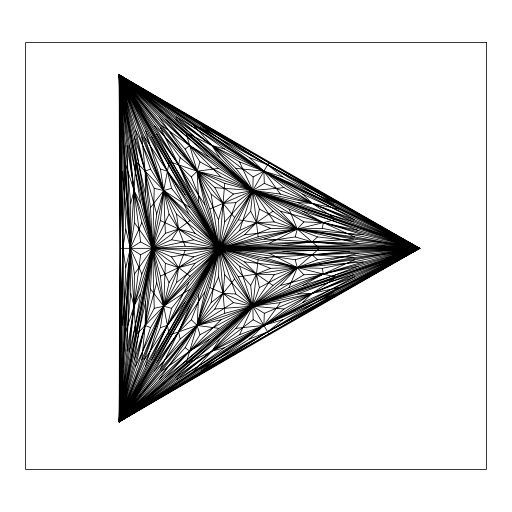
<?xml version="1.0" encoding="UTF-8"?>
<svg xmlns="http://www.w3.org/2000/svg" width="512" height="512" viewBox="0 0 512 512"><rect width="100%" height="100%" fill="white"/><g stroke="black" fill="none" stroke-linecap="round" stroke-linejoin="round"><path stroke-width="0.77" d="M318.726 304.749L119.187 421.856L119.597 248.333L119.187 74.816L269.254 161.933L419.731 248.333L269.254 334.739L119.187 421.856L120.832 190.496L119.187 74.816L318.726 191.923L419.731 248.333L218.541 362.586L119.187 421.856L120.832 306.176L122.893 248.333L122.074 171.213L119.187 74.816L218.541 134.08L267.603 164.787L334.803 202.637L419.731 248.333L318.726 304.749L267.603 331.885L201.229 371.155L119.187 421.856L124.544 171.213L119.187 74.816L333.568 204.774L419.731 248.333L199.987 369.011L119.187 421.856L122.074 325.453L122.893 248.333L120.832 190.496M318.726 191.923L267.603 164.787L201.229 125.517L119.187 74.816L130.726 203.347L130.317 248.333L130.726 293.325L119.187 421.856L333.568 291.891L419.731 248.333L218.541 134.08M122.074 171.213L130.317 248.333L134.438 274.042L134.029 306.176L129.491 351.162L119.187 421.856L249.466 339.021L263.891 325.453L284.096 309.03L312.128 293.325L353.357 274.758L419.731 248.333L199.987 127.654L119.187 74.816L120.832 306.176M218.541 362.586L267.603 331.885L334.803 294.035L419.731 248.333L353.357 221.914L312.128 203.347L284.096 187.642L263.891 171.213L249.466 157.645L119.187 74.816L160.41 169.075L163.712 190.496L156.704 214.061L145.568 301.888L145.158 325.453L135.674 366.157L119.187 421.856L333.568 279.04L419.731 248.333L282.854 176.928L263.891 171.213L239.571 161.933L211.949 145.51L175.251 119.085L119.187 74.816L124.544 325.453L119.187 421.856L193.805 371.155L263.891 325.453L302.643 302.605L419.731 248.333L188.858 134.08L119.187 74.816L125.779 229.056L130.317 248.333L141.862 274.042L134.029 306.176L127.021 351.162L119.187 421.856L224.73 347.59L263.891 325.453L354.592 276.896L419.731 248.333L338.515 209.062L263.891 171.213L224.73 149.082L119.187 74.816L135.674 331.885L119.187 421.856L176.493 379.725L211.949 351.162L235.859 328.314L252.762 306.176L274.202 274.758L297.286 267.616L358.304 253.331L419.731 248.333L302.643 194.067L263.891 171.213L176.493 116.947L119.187 74.816L125.779 164.787L130.317 248.333L127.021 351.162M235.859 328.314L263.891 325.453L282.854 319.744L419.731 248.333L333.568 217.632L119.187 74.816L134.438 136.941L145.158 171.213L154.227 188.352L152.576 248.333L150.515 289.037L145.158 325.453L134.438 359.731L119.187 421.856L253.171 319.744L252.762 306.176L250.701 285.466L256.474 274.042L270.49 268.326L297.286 267.616L322.432 268.326L419.731 248.333L354.592 219.77L312.128 203.347L280.384 194.067L252.762 190.496L214.829 187.642L197.107 171.213L154.227 125.517L119.187 74.816L127.021 145.51L134.029 190.496L141.862 222.63L152.576 248.333L169.069 282.611L163.712 306.176L145.568 366.157L119.187 421.856L175.251 377.581L211.949 351.162L239.571 334.739L263.891 325.453L334.803 294.035M284.096 309.03L252.762 306.176L233.382 302.605L223.078 293.325L218.541 276.896L219.366 248.333L224.73 183.354L197.107 171.213L180.198 157.645L119.187 74.816L140.621 241.907L152.576 248.333L171.546 256.902L178.554 267.616L176.493 282.611L163.712 306.176L150.515 327.597L119.187 421.856L219.782 339.021L272.96 285.466L297.286 267.616L317.485 259.763L419.731 248.333L264.307 183.354L252.762 190.496L235.859 202.637L223.078 203.347L211.123 194.067L197.107 171.213L185.146 149.082L119.187 74.816L129.491 145.51L134.029 190.496L134.438 222.63L130.317 248.333L122.074 325.453M176.493 379.725L263.891 325.453L338.515 287.61L419.731 248.333L318.726 249.05L119.187 421.856L160.41 327.597L163.712 306.176L160.41 276.186L140.621 203.347L119.187 74.816L253.171 176.928L252.762 190.496L250.701 211.206L256.474 222.63L270.49 228.339L297.286 229.056L322.432 228.339L419.731 248.333L188.858 362.586L119.187 421.856L125.779 267.616L130.317 248.333L141.862 222.63M354.592 219.77L263.891 171.213L193.805 125.517L119.187 74.816L135.674 164.787L119.187 421.856L185.146 347.59L197.107 325.453L211.123 302.605L223.078 293.325L235.859 294.035L252.762 306.176L264.307 313.318L263.891 325.453L201.229 371.155M134.438 222.63L152.576 248.333L165.357 263.328L163.712 306.176L144.333 359.731L119.187 421.856L186.387 362.586L252.762 306.176L280.384 285.466L297.286 267.616L353.357 257.619L419.731 248.333L297.696 202.637L224.73 183.354M284.096 187.642L252.762 190.496L234.624 217.632L219.366 248.333L198.752 294.035L197.107 325.453L199.987 334.739L189.683 351.162L165.357 377.581L119.187 421.856L125.779 331.885L130.317 248.333L127.021 145.51M124.544 325.453L130.317 248.333L124.544 171.213M145.568 301.888L119.187 421.856L160.41 369.011L197.107 325.453L221.018 319.744L252.762 306.176L334.803 276.896L419.731 248.333L358.304 230.483L323.258 222.63L303.885 221.914L252.762 190.496L209.882 157.645L119.187 74.816L135.674 130.515L145.158 171.213L150.515 207.635L152.576 248.333L136.915 334.022L119.187 421.856L170.304 334.739L419.731 248.333L358.304 243.334L297.286 229.056L280.384 211.206L252.762 190.496L186.387 134.08L119.187 74.816L169.069 162.643L119.187 421.856L180.198 339.021L197.107 325.453L224.73 313.318L297.696 294.035L419.731 248.333L318.726 247.622L119.187 74.816L145.568 130.515L163.712 190.496L160.41 220.486L140.621 293.325L119.187 421.856L169.069 334.022L119.187 74.816L159.174 116.947L197.107 171.213L209.882 209.062L219.366 248.333L224.73 274.758L223.078 293.325L214.829 309.03L197.107 325.453L154.227 371.155L119.187 421.856L140.621 254.765L152.576 248.333L171.546 239.763L178.554 229.056L176.493 214.061L163.712 190.496L150.515 169.075L119.187 74.816L219.782 157.645L272.96 211.206L297.286 229.056L317.485 236.909L419.731 248.333L264.307 313.318M141.862 359.731L163.712 306.176L156.704 282.611L152.576 248.333L136.915 162.643L119.187 74.816L170.304 161.933L419.731 248.333L358.304 266.189L323.258 274.042L303.885 274.758L252.762 306.176L209.882 339.021L119.187 421.856L141.862 359.731L152.576 248.333L141.862 136.941L119.187 74.816L165.357 119.085L189.683 145.51L218.541 168.358L252.762 190.496L289.043 209.062L323.258 222.63L363.251 234.765L419.731 248.333L302.643 285.466L252.762 306.176L199.987 334.739M280.384 285.466L419.731 248.333L302.643 211.206L221.018 176.928L119.187 74.816L144.333 136.941L163.712 190.496L169.069 214.061L178.554 229.056L193.805 239.763L219.366 248.333L258.118 259.763L252.762 306.176L239.571 334.739M322.432 228.339L323.258 222.63L302.643 211.206M125.779 229.056L122.893 248.333L125.779 267.616M211.123 302.605L219.366 248.333L224.73 221.914L223.078 203.347L214.829 187.642M134.438 359.731L152.576 248.333L169.069 214.061M135.674 331.885L152.576 248.333L145.568 194.778L119.187 74.816L161.651 125.517L197.107 171.213L218.541 219.77L219.366 248.333L224.73 313.318M239.571 161.933L252.762 190.496L259.36 209.062L256.474 222.63L244.518 234.765L219.366 248.333L160.41 276.186M129.491 351.162L152.576 248.333L134.438 136.941M180.198 157.645L178.554 164.787L190.093 191.923L219.366 248.333L234.624 279.04L252.762 306.176L280.384 302.605L312.128 293.325L354.592 276.896M235.859 202.637L219.366 248.333L204.934 291.891L197.107 325.453L159.174 379.725L119.187 421.856L156.704 282.611M250.701 211.206L219.366 248.333L171.546 308.32L167.418 325.453L151.757 359.731L119.187 421.856L221.018 319.744M159.174 379.725C196.71 341.722 240.358 309.805 289.043 287.61C330.822 269.139 375.36 258.49 419.731 248.333L353.357 239.053L185.146 250.477L119.187 421.856L161.651 371.155L197.107 325.453L209.882 287.61L219.366 248.333L238.33 219.77L252.762 190.496L235.859 168.358L211.949 145.51L176.493 116.947M130.726 203.347L134.029 190.496L140.621 203.347M171.546 256.902L219.366 248.333L295.226 236.909L297.286 229.056L303.885 221.914M218.541 219.77L223.078 203.347L233.382 194.067L252.762 190.496L338.515 209.062M186.387 362.586L219.366 248.333L211.123 194.067M159.174 116.947L189.683 145.51L199.987 161.933L197.107 171.213L198.752 202.637L219.366 248.333L235.859 294.035M125.779 331.885L152.576 248.333L165.357 233.338L178.554 229.056L195.04 233.338L219.366 248.333L272.96 285.466M135.674 366.157L163.712 306.176L190.093 276.186L219.366 248.333L239.571 230.483L252.762 190.496L193.805 125.517M160.41 220.486L219.366 248.333L244.518 261.901L256.474 274.042L259.36 287.61L252.762 306.176L193.805 371.155M234.624 279.04L119.187 421.856L156.704 362.586L178.554 331.885L191.334 319.744L219.366 248.333L272.96 211.206M289.043 287.61L297.286 267.616L295.226 259.763L219.366 248.333L171.546 239.763M141.862 274.042L152.576 248.333L190.093 220.486L219.366 248.333L239.571 266.189L256.474 274.042L274.202 274.758M270.49 228.339L219.366 248.333L190.093 304.749L178.554 331.885L154.227 371.155M218.541 276.896L197.107 325.453L218.541 328.314M160.41 369.011L219.366 248.333L186.387 134.08M204.934 291.891L119.187 421.856L188.858 282.611L219.366 248.333L258.118 236.909L297.286 229.056L363.251 234.765M140.621 293.325L134.029 306.176L130.726 293.325M135.674 164.787L152.576 248.333L154.227 308.32L145.158 325.453L150.515 327.597M198.752 294.035L178.554 331.885L180.198 339.021M145.568 366.157L167.418 325.453L190.093 289.037L219.366 248.333L334.803 219.77L419.731 248.333L354.592 259.763L297.286 267.616L244.518 261.901M190.093 304.749L119.187 421.856L185.146 301.888L219.366 248.333L264.307 239.053L297.286 229.056L354.592 236.909L419.731 248.333L238.33 276.896L144.333 136.941M156.704 362.586L219.366 248.333L204.934 204.774L197.107 171.213L160.41 127.654L119.187 74.816L156.704 214.061M170.304 334.739L219.366 248.333L191.334 176.928L178.554 164.787L156.704 134.08L119.187 74.816L185.146 246.195L353.357 257.619M119.187 421.856L268.838 162.643M169.069 334.022L219.366 248.333L269.254 243.334L312.128 241.907L358.304 243.334M151.757 359.731L219.366 248.333L282.854 245.478L419.731 248.333L280.384 211.206M169.069 282.611L178.554 267.616L193.805 256.902L219.366 248.333L349.645 245.478L419.731 248.333L238.33 219.77M219.782 339.021L211.949 351.162L224.73 347.59M144.333 359.731L219.366 248.333L318.726 247.622M134.438 274.042L152.576 248.333L193.805 239.763M280.384 302.605L263.891 325.453L199.987 369.011M318.726 249.05L219.366 248.333L195.04 263.328L163.712 306.176L154.227 308.32M185.146 301.888L167.418 325.453L160.41 327.597M150.515 207.635L163.712 190.496L171.546 188.352L219.366 248.333L250.701 285.466M224.73 221.914L252.762 190.496L353.357 221.914M136.915 334.022L219.366 248.333L349.645 251.194L419.731 248.333L264.307 239.053M191.334 176.928L197.107 171.213L218.541 168.358M302.643 302.605L312.128 293.325L297.696 294.035M188.858 282.611L163.712 306.176L150.515 289.037M317.485 236.909L312.128 241.907L282.854 245.478M175.251 377.581L252.762 306.176L354.592 259.763M188.858 362.586L252.762 306.176L358.304 266.189M165.357 377.581L252.762 306.176L333.568 279.04M176.493 282.611L219.366 248.333L282.854 251.194L419.731 248.333L264.307 257.619L219.366 248.333L176.493 214.061M282.854 319.744L267.603 331.885L249.466 339.021M185.146 149.082L189.683 145.51L209.882 157.645M161.651 371.155L252.762 306.176L353.357 274.758M190.093 289.037L163.712 306.176L171.546 308.32M233.382 302.605L197.107 325.453L191.334 319.744M140.621 241.907L130.317 248.333L140.621 254.765M209.882 339.021L189.683 351.162L185.146 347.59M302.643 285.466L323.258 274.042L322.432 268.326M253.171 176.928L263.891 171.213L334.803 202.637M259.36 287.61L297.286 267.616L363.251 261.901M269.254 243.334L297.286 229.056L353.357 239.053M333.568 291.891L263.891 325.453L253.171 319.744M239.571 230.483L256.474 222.63L274.202 221.914L297.286 229.056L289.043 209.062M209.882 209.062L252.762 190.496L333.568 217.632M150.515 169.075L145.158 171.213L145.568 194.778M295.226 259.763L312.128 254.765L349.645 251.194M195.04 263.328L178.554 267.616L165.357 263.328M338.515 287.61L252.762 306.176L214.829 309.03M244.518 234.765L297.286 229.056L259.36 209.062M185.146 246.195L152.576 248.333L125.779 164.787M358.304 253.331L312.128 254.765L269.254 253.331L219.366 248.333L136.915 162.643M120.422 248.333L419.731 248.333M297.696 202.637L312.128 203.347L302.643 194.067M185.146 250.477L152.576 248.333L129.491 145.51M349.645 245.478L312.128 241.907L295.226 236.909M235.859 168.358L263.891 171.213L333.568 204.774M282.854 251.194L312.128 254.765L317.485 259.763M258.118 259.763L297.286 267.616L303.885 274.758M193.805 256.902L152.576 248.333L190.093 276.186M154.227 188.352L163.712 190.496L190.093 207.635L219.366 248.333L270.49 268.326M221.018 176.928L197.107 171.213L233.382 194.067M334.803 276.896L219.366 248.333L188.858 214.061L163.712 190.496L135.674 130.515M224.73 149.082L211.949 145.51L219.782 157.645M264.307 257.619L297.286 267.616L269.254 253.331M160.41 169.075L167.418 171.213L185.146 194.778L219.366 248.333L160.41 127.654M334.803 219.77L252.762 190.496L199.987 161.933M358.304 230.483L252.762 190.496L161.651 125.517M249.466 157.645L267.603 164.787L282.854 176.928M209.882 287.61L252.762 306.176L239.571 266.189M354.592 236.909L252.762 190.496L165.357 119.085M199.987 127.654L263.891 171.213L280.384 194.067M201.229 125.517L263.891 171.213L264.307 183.354M188.858 134.08L252.762 190.496L274.202 221.914M175.251 119.085L252.762 190.496L258.118 236.909M224.73 274.758L252.762 306.176L238.33 276.896M190.093 220.486L163.712 190.496L141.862 136.941M188.858 214.061L119.187 74.816L234.624 217.632M195.04 233.338L163.712 190.496L165.357 233.338M190.093 207.635L167.418 171.213L151.757 136.941L119.187 74.816L204.934 204.774M154.227 125.517L178.554 164.787L198.752 202.637M151.757 136.941L219.366 248.333L156.704 134.08M185.146 194.778L119.187 74.816L190.093 191.923M169.069 162.643L219.366 248.333L170.304 161.933M119.187 74.816L268.838 334.022M145.568 130.515L167.418 171.213L171.546 188.352M486.4 42.586L25.6 42.586L25.6 469.414L486.4 469.414L486.4 42.586"/></g></svg>
